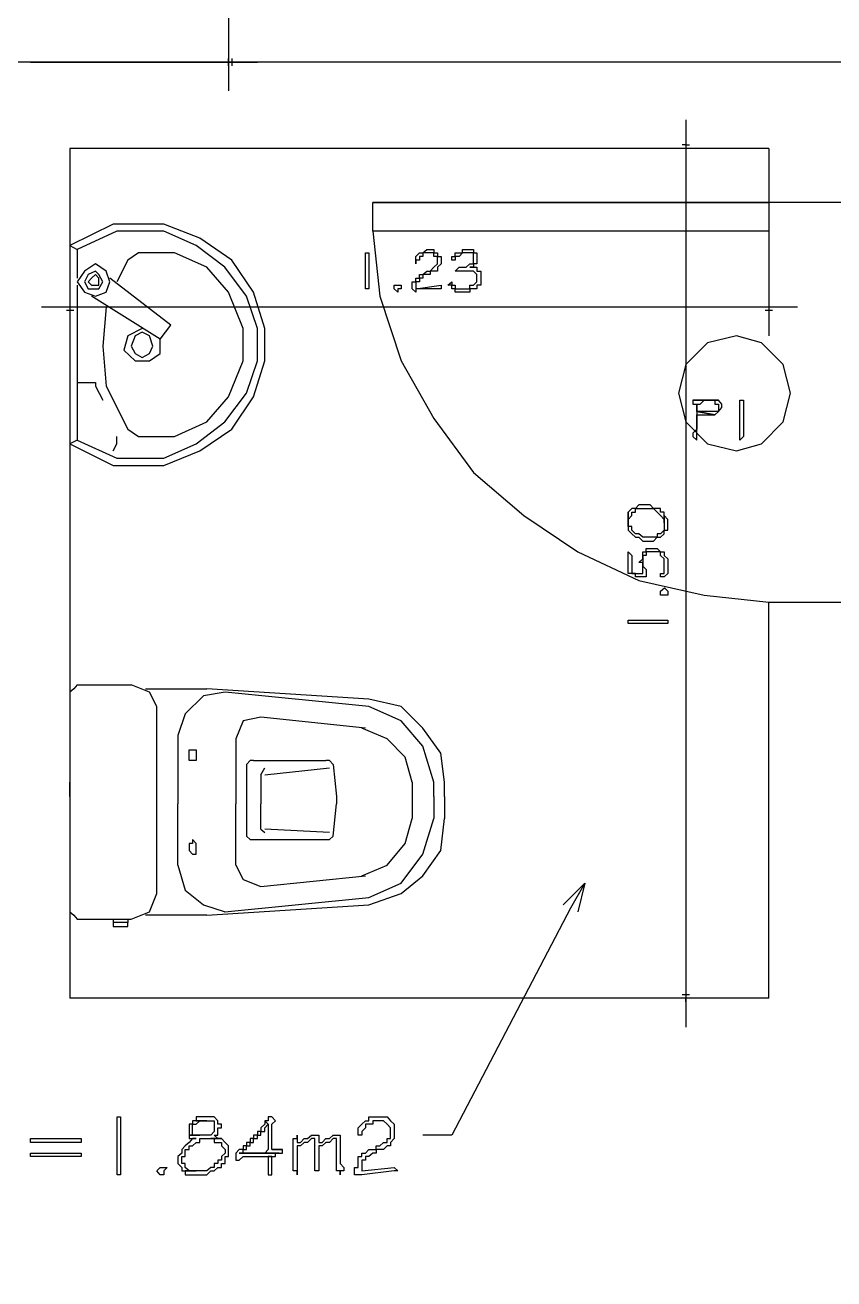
# Model space of a CAD drawing. Header units: millimetres. Extents: x -518.8 to -461.2, y 3.5 to 44.2.
# Drawn here: x -499.039 to -497.609, y 32.346 to 34.563 of the extents above; entities that cross this region are included whole.
import ezdxf

# ---------------------------------------------------------------- set-up
doc = ezdxf.new("R2010")
doc.units = ezdxf.units.MM
doc.header["$MEASUREMENT"] = 0
for name, color, linetype in [('10', 10, 'Continuous'), ('16', 16, 'Continuous'), ('25', 25, 'Continuous'), ('4', 4, 'Continuous'), ('6', 6, 'Continuous'), ('MYSOLIDS', 7, 'Continuous')]:
    doc.layers.add(name, color=color, linetype=linetype)

msp = doc.modelspace()

# ---------------------------------------------------------------- linework, layer by layer
at = {"layer": '10'}
for points in [[(-497.5271, 34.2488), (-497.5271, 34.4969), (-497.5271, 34.4969), (-499.1572, 34.4969)], [(-498.9602, 34.3443), (-498.9602, 32.8421)], [(-497.7248, 34.3443), (-498.9602, 34.3443)], [(-497.7248, 34.3443), (-497.7248, 34.2488)], [(-497.5271, 34.2488), (-498.4248, 34.2488)], [(-497.7248, 34.2488), (-497.7248, 34.1985), (-498.4248, 34.1985), (-498.4248, 34.2488), (-497.7248, 34.2488)], [(-497.7248, 32.8421), (-497.7248, 33.5421), (-497.7248, 33.5421), (-497.5278, 33.5421), (-497.5278, 32.3458)], [(-497.7248, 32.8421), (-498.9602, 32.8421)]]:
    msp.add_lwpolyline(points, dxfattribs=at)
at = {"layer": '16'}
for points in [[(-498.6797, 35.4518), (-498.6797, 34.4466)], [(-499.0301, 34.4969), (-498.6286, 34.4969)], [(-498.6797, 34.4909), (-498.6797, 34.4969), (-498.6797, 34.4969), (-498.6797, 34.4969), (-498.6797, 34.4969), (-498.6797, 34.5037)], [(-498.6737, 34.5037), (-498.6737, 34.4969), (-498.6737, 34.4969), (-498.6737, 34.4969), (-498.6737, 34.4969), (-498.6737, 34.4909)], [(-497.8714, 34.3954), (-497.8714, 32.7909)], [(-497.776, 34.3443), (-497.9218, 34.3443)], [(-497.8714, 34.3511), (-497.8714, 34.3511), (-497.8714, 34.3511), (-497.8775, 34.3511)], [(-497.8647, 34.3443), (-497.8714, 34.3443), (-497.8714, 34.3443), (-497.8714, 34.3443), (-497.8714, 34.3443), (-497.8775, 34.3443)], [(-497.8714, 34.3511), (-497.8714, 34.3511), (-497.8714, 34.3511), (-497.8647, 34.3511)], [(-498.9602, 34.3), (-498.9602, 34.0135)], [(-497.7248, 34.3), (-497.7248, 34.0135)], [(-499.0105, 34.0646), (-497.6737, 34.0646)], [(-498.9662, 34.0646), (-498.9602, 34.0646), (-498.9602, 34.0646), (-498.9602, 34.0646), (-498.9602, 34.0646), (-498.9534, 34.0646)], [(-498.9534, 34.0578), (-498.9602, 34.0578), (-498.9602, 34.0578), (-498.9602, 34.0578), (-498.9602, 34.0578), (-498.9662, 34.0578)], [(-497.7308, 34.0646), (-497.7248, 34.0646), (-497.7248, 34.0646), (-497.7248, 34.0646), (-497.7248, 34.0646), (-497.7181, 34.0646)], [(-497.7181, 34.0578), (-497.7248, 34.0578), (-497.7248, 34.0578), (-497.7248, 34.0578), (-497.7248, 34.0578), (-497.7308, 34.0578)], [(-497.776, 32.8421), (-497.9218, 32.8421)], [(-497.8775, 32.8488), (-497.8714, 32.8488), (-497.8714, 32.8488), (-497.8714, 32.8488), (-497.8714, 32.8488), (-497.8647, 32.8488)], [(-497.8714, 32.836), (-497.8714, 32.8421), (-497.8714, 32.8421), (-497.8775, 32.8421)], [(-497.8647, 32.8421), (-497.8714, 32.8421), (-497.8714, 32.8421), (-497.8714, 32.836)]]:
    msp.add_lwpolyline(points, dxfattribs=at)
at = {"layer": '25'}
for points in [[(-498.0496, 33.0458), (-498.0752, 33.0015), (-498.285, 32.6), (-498.3361, 32.6)], [(-498.088, 33.0075), (-498.0496, 33.0458), (-498.0624, 32.9947)]]:
    msp.add_lwpolyline(points, dxfattribs=at)
at = {"layer": '4'}
for points in [[(-498.794, 34.2105), (-498.8835, 34.2105), (-498.9602, 34.1729)], [(-498.794, 33.7842), (-498.7308, 33.8097), (-498.6737, 33.8481), (-498.6354, 33.9052), (-498.6354, 33.9052), (-498.6158, 33.9691), (-498.6158, 34.0263), (-498.6354, 34.0902), (-498.6737, 34.1473), (-498.7308, 34.1857), (-498.794, 34.2105)], [(-498.794, 34.1985), (-498.8775, 34.1985), (-498.9474, 34.1661)], [(-498.794, 33.7969), (-498.7369, 33.8225), (-498.6865, 33.8609), (-498.6481, 33.912), (-498.6286, 33.9691), (-498.6286, 34.0263), (-498.6481, 34.0834), (-498.6481, 34.0834), (-498.6865, 34.1345), (-498.7369, 34.1729), (-498.794, 34.1985)], [(-498.9602, 34.1729), (-498.9602, 33.8225)], [(-498.9602, 34.1729), (-498.9474, 34.1661)], [(-498.9474, 34.1661), (-498.9474, 34.115)], [(-498.8895, 34.109), (-498.8963, 34.1278), (-498.9151, 34.1406), (-498.9346, 34.1278), (-498.9474, 34.109), (-498.9346, 34.0902), (-498.9151, 34.0834), (-498.8963, 34.0902), (-498.8895, 34.109)], [(-498.8579, 34.1473), (-498.8775, 34.109)], [(-498.8391, 34.1601), (-498.8579, 34.1473)], [(-498.6797, 34.0902), (-498.7181, 34.1345), (-498.7752, 34.1601), (-498.8391, 34.1601)], [(-498.9023, 34.109), (-498.909, 34.1218), (-498.9151, 34.1278), (-498.9278, 34.1218), (-498.9346, 34.109), (-498.9278, 34.0962), (-498.9151, 34.0962), (-498.909, 34.0962), (-498.9023, 34.109)], [(-498.909, 34.109), (-498.909, 34.115), (-498.9151, 34.1218), (-498.9218, 34.115), (-498.9278, 34.109), (-498.9218, 34.103), (-498.9151, 34.103), (-498.909, 34.103), (-498.909, 34.109)], [(-498.9474, 34.103), (-498.9474, 33.9947), (-498.9474, 33.9947), (-498.9474, 33.8285), (-498.9474, 33.8285), (-498.9602, 33.8225)], [(-498.782, 34.0323), (-498.8895, 34.115)], [(-498.8008, 34.0075), (-498.9218, 34.0834)], [(-498.6797, 33.9052), (-498.6542, 33.9691), (-498.6542, 34.0263), (-498.6797, 34.0902)], [(-498.8963, 34.0646), (-498.9023, 33.9947), (-498.8963, 33.924)], [(-498.8008, 34.0075), (-498.782, 34.0323)], [(-498.8324, 34.0263), (-498.8579, 34.0135), (-498.8647, 33.9879), (-498.8451, 33.9691), (-498.8196, 33.9691), (-498.8008, 33.9819), (-498.8008, 34.0075)], [(-498.8136, 33.9947), (-498.8196, 34.0135), (-498.8324, 34.0195), (-498.8451, 34.0135), (-498.8519, 33.9947), (-498.8451, 33.9819), (-498.8324, 33.9751), (-498.8196, 33.9819), (-498.8136, 33.9947)], [(-498.9474, 33.9308), (-498.9278, 33.9308), (-498.9151, 33.9308), (-498.9151, 33.924), (-498.9151, 33.924), (-498.9023, 33.8992)], [(-498.8963, 33.924), (-498.8579, 33.8481), (-498.8579, 33.8481), (-498.8391, 33.8353)], [(-498.8391, 33.8353), (-498.7752, 33.8353), (-498.7181, 33.8609), (-498.6797, 33.9052)], [(-498.8835, 33.8097), (-498.8775, 33.8225), (-498.8775, 33.8353)], [(-498.9602, 33.8225), (-498.8835, 33.7842), (-498.794, 33.7842)], [(-498.9474, 33.8285), (-498.8775, 33.7969), (-498.794, 33.7969)], [(-498.9474, 33.3962), (-498.9534, 33.3894), (-498.9602, 33.3834)], [(-498.9474, 33.3962), (-498.8519, 33.3962)], [(-498.8068, 33.3578), (-498.8196, 33.3834), (-498.8519, 33.3962)], [(-498.8263, 33.3894), (-498.7181, 33.3894)], [(-498.4316, 33.3706), (-498.7181, 33.3894)], [(-498.9602, 33.3834), (-498.9602, 32.9947), (-498.9602, 32.9947), (-498.9534, 32.9887), (-498.9474, 32.9819)], [(-498.6857, 33.3834), (-498.7241, 33.3766), (-498.7564, 33.3451), (-498.7692, 33.3067)], [(-498.4316, 33.3578), (-498.6857, 33.3834)], [(-498.2978, 33.224), (-498.3045, 33.2751), (-498.3361, 33.3195), (-498.3745, 33.3578), (-498.4316, 33.3706)], [(-498.8068, 33.027), (-498.8068, 33.3578)], [(-498.3166, 33.224), (-498.3361, 33.2879), (-498.3745, 33.3323), (-498.4316, 33.3578)], [(-498.6226, 33.3391), (-498.6542, 33.3323), (-498.6669, 33.3007)], [(-498.4376, 33.3195), (-498.6226, 33.3391)], [(-498.3549, 33.224), (-498.3677, 33.2684), (-498.3993, 33.3007), (-498.4444, 33.3195)], [(-498.7692, 33.3067), (-498.7692, 33.1985)], [(-498.6669, 33.3007), (-498.6669, 33.1985)], [(-498.7369, 33.2812), (-498.7369, 33.2812), (-498.7369, 33.2812), (-498.7369, 33.2751), (-498.7369, 33.2751), (-498.7369, 33.2684), (-498.7369, 33.2684), (-498.7369, 33.2684), (-498.7369, 33.2684), (-498.7369, 33.2624), (-498.7369, 33.2624), (-498.7369, 33.2624), (-498.7369, 33.2624), (-498.7436, 33.2624), (-498.7436, 33.2624), (-498.7436, 33.2624), (-498.7436, 33.2624), (-498.7496, 33.2624), (-498.7496, 33.2624), (-498.7496, 33.2684), (-498.7496, 33.2684), (-498.7496, 33.2684), (-498.7496, 33.2684), (-498.7496, 33.2751), (-498.7496, 33.2751), (-498.7496, 33.2812), (-498.7496, 33.2812), (-498.7436, 33.2812), (-498.7436, 33.2812), (-498.7436, 33.2812), (-498.7436, 33.2812), (-498.7369, 33.2812)], [(-498.6354, 33.2624), (-498.6414, 33.2624), (-498.6481, 33.2556)], [(-498.6481, 33.2556), (-498.6481, 33.1285)], [(-498.6354, 33.2624), (-498.5075, 33.2624)], [(-498.4948, 33.2556), (-498.5015, 33.2624), (-498.5075, 33.2624)], [(-498.4948, 33.2556), (-498.4887, 33.1985), (-498.4887, 33.1985), (-498.4887, 33.1857)], [(-498.6226, 33.2368), (-498.6158, 33.2496)], [(-498.6226, 33.2368), (-498.6226, 33.1985)], [(-498.6158, 33.2368), (-498.5015, 33.2496)], [(-498.9602, 33.1985), (-498.9602, 33.224)], [(-498.3549, 33.224), (-498.3549, 33.1985), (-498.3549, 33.1985), (-498.3549, 33.1857)], [(-498.3166, 33.1985), (-498.3166, 33.224)], [(-498.2978, 33.1985), (-498.2978, 33.224)], [(-498.7692, 33.1985), (-498.7692, 33.1857)], [(-498.6669, 33.1985), (-498.6669, 33.1857)], [(-498.6226, 33.1985), (-498.6226, 33.1857)], [(-498.3166, 33.1985), (-498.3166, 33.1857)], [(-498.2978, 33.1985), (-498.2978, 33.1857)], [(-498.7692, 33.0774), (-498.7692, 33.1857)], [(-498.6669, 33.0774), (-498.6669, 33.1857)], [(-498.6226, 33.1413), (-498.6226, 33.1857)], [(-498.4948, 33.1285), (-498.4887, 33.1857)], [(-498.3549, 33.1857), (-498.3549, 33.1601)], [(-498.3166, 33.1857), (-498.3166, 33.1601)], [(-498.2978, 33.1857), (-498.2978, 33.1601)], [(-498.4444, 33.0586), (-498.3993, 33.0774), (-498.3677, 33.1157), (-498.3549, 33.1601)], [(-498.4316, 33.0075), (-498.3745, 33.027), (-498.3361, 33.0586), (-498.3045, 33.103), (-498.2978, 33.1601)], [(-498.4316, 33.0203), (-498.3745, 33.0458), (-498.3361, 33.0969), (-498.3166, 33.1601)], [(-498.7369, 33.0969), (-498.7369, 33.103), (-498.7369, 33.1097), (-498.7369, 33.1157), (-498.7436, 33.1225), (-498.7436, 33.1157), (-498.7496, 33.1157), (-498.7496, 33.1097), (-498.7496, 33.103), (-498.7436, 33.0969), (-498.7369, 33.0969)], [(-498.6481, 33.1285), (-498.6414, 33.1225), (-498.6354, 33.1225)], [(-498.6354, 33.1225), (-498.5075, 33.1225)], [(-498.6226, 33.1413), (-498.6158, 33.1353)], [(-498.5015, 33.1353), (-498.6158, 33.1413)], [(-498.5075, 33.1225), (-498.5015, 33.1225), (-498.4948, 33.1285)], [(-498.7692, 33.0774), (-498.7564, 33.033), (-498.7241, 33.0075), (-498.6857, 32.9947)], [(-498.6669, 33.0774), (-498.6542, 33.0518), (-498.6226, 33.0398)], [(-498.6226, 33.0398), (-498.4376, 33.0586)], [(-498.8519, 32.9819), (-498.8196, 32.9947), (-498.8068, 33.027)], [(-498.6865, 32.9947), (-498.4316, 33.0203)], [(-498.7181, 32.9887), (-498.8263, 32.9887)], [(-498.7181, 32.9887), (-498.4316, 33.0075)], [(-498.9474, 32.9819), (-498.8519, 32.9819)], [(-498.8835, 32.9819), (-498.8835, 32.9759)], [(-498.8835, 32.9759), (-498.8835, 32.9691), (-498.8767, 32.9691), (-498.8579, 32.9691), (-498.8579, 32.9691), (-498.8579, 32.9691), (-498.8579, 32.9759), (-498.8579, 32.9759), (-498.8835, 32.9759)], [(-498.8579, 32.9819), (-498.8579, 32.9759)]]:
    msp.add_lwpolyline(points, dxfattribs=at)
at = {"layer": '6'}
for points in [[(-498.4248, 34.1985), (-498.4121, 34.0834), (-498.3745, 33.9691), (-498.3166, 33.8669), (-498.2466, 33.7714), (-498.1579, 33.6954), (-498.0624, 33.6315), (-497.9542, 33.5804), (-497.8391, 33.5548), (-497.7248, 33.5421)], [(-497.6865, 33.912), (-497.6993, 33.9624), (-497.7376, 34.0007), (-497.782, 34.0135), (-497.8331, 34.0007), (-497.8714, 33.9624), (-497.8842, 33.912), (-497.8714, 33.8609), (-497.8331, 33.8225), (-497.782, 33.8097), (-497.7376, 33.8225), (-497.6993, 33.8609), (-497.6865, 33.912)]]:
    msp.add_lwpolyline(points, dxfattribs=at)
at = {"layer": 'MYSOLIDS'}
for points in [[(-498.3489, 34.0962), (-498.3038, 34.103), (-498.3038, 34.0962), (-498.3038, 34.0962), (-498.3038, 34.0962), (-498.3038, 34.0962), (-498.3038, 34.0962), (-498.3038, 34.0962), (-498.3038, 34.0962), (-498.3038, 34.0962), (-498.3489, 34.0962), (-498.3489, 34.0902), (-498.3489, 34.0902), (-498.3489, 34.0902), (-498.3489, 34.0902), (-498.3549, 34.0962), (-498.3549, 34.0962), (-498.3549, 34.0962), (-498.3549, 34.0962), (-498.3549, 34.103), (-498.3549, 34.103), (-498.3549, 34.109), (-498.3489, 34.109), (-498.3489, 34.109), (-498.3489, 34.115), (-498.3489, 34.115), (-498.3421, 34.115), (-498.3421, 34.1218), (-498.3421, 34.1218), (-498.3421, 34.1218), (-498.3361, 34.1218), (-498.3361, 34.1218), (-498.3293, 34.1278), (-498.3293, 34.1278), (-498.3233, 34.1278), (-498.3233, 34.1278), (-498.3166, 34.1345), (-498.3166, 34.1345), (-498.3166, 34.1345), (-498.3166, 34.1345), (-498.3105, 34.1406), (-498.3105, 34.1406), (-498.3105, 34.1473), (-498.3105, 34.1473), (-498.3105, 34.1473), (-498.3105, 34.1533), (-498.3105, 34.1533), (-498.3166, 34.1533), (-498.3166, 34.1601), (-498.3166, 34.1601), (-498.3233, 34.1601), (-498.3233, 34.1601), (-498.3293, 34.1601), (-498.3293, 34.1601), (-498.3361, 34.1601), (-498.3361, 34.1533), (-498.3421, 34.1533), (-498.3421, 34.1533), (-498.3421, 34.1473), (-498.3421, 34.1473), (-498.3489, 34.1473), (-498.3489, 34.1473), (-498.3489, 34.1406), (-498.3489, 34.1406), (-498.3489, 34.1406), (-498.3489, 34.1406), (-498.3489, 34.1473), (-498.3489, 34.1473), (-498.3489, 34.1473), (-498.3489, 34.1533), (-498.3489, 34.1533), (-498.3489, 34.1533), (-498.3489, 34.1533), (-498.3421, 34.1601), (-498.3421, 34.1601), (-498.3361, 34.1601), (-498.3361, 34.1601), (-498.3361, 34.1601), (-498.3293, 34.1661), (-498.3293, 34.1661), (-498.3233, 34.1661), (-498.3233, 34.1661), (-498.3166, 34.1661), (-498.3166, 34.1601), (-498.3105, 34.1601), (-498.3105, 34.1601), (-498.3105, 34.1601), (-498.3105, 34.1533), (-498.3038, 34.1533), (-498.3038, 34.1533), (-498.3038, 34.1473), (-498.3038, 34.1473), (-498.3038, 34.1406), (-498.3038, 34.1406), (-498.3038, 34.1406), (-498.3105, 34.1345), (-498.3105, 34.1345), (-498.3105, 34.1345), (-498.3105, 34.1278), (-498.3166, 34.1278), (-498.3166, 34.1278), (-498.3233, 34.1278), (-498.3233, 34.1218), (-498.3293, 34.1218), (-498.3293, 34.1218), (-498.3361, 34.1218), (-498.3361, 34.115), (-498.3361, 34.115), (-498.3421, 34.115), (-498.3421, 34.109), (-498.3421, 34.109), (-498.3489, 34.109), (-498.3489, 34.103), (-498.3489, 34.103), (-498.3489, 34.0962), (-498.3489, 34.0962), (-498.3489, 34.0962), (-498.3489, 34.0962)], [(-498.2534, 34.1345), (-498.2466, 34.1345), (-498.2466, 34.1345), (-498.2406, 34.1345), (-498.2406, 34.1278), (-498.2406, 34.1278), (-498.2339, 34.1278), (-498.2339, 34.1218), (-498.2339, 34.1218), (-498.2339, 34.115), (-498.2339, 34.115), (-498.2339, 34.109), (-498.2339, 34.109), (-498.2339, 34.103), (-498.2406, 34.103), (-498.2406, 34.103), (-498.2406, 34.0962), (-498.2406, 34.0962), (-498.2466, 34.0962), (-498.2466, 34.0962), (-498.2534, 34.0962), (-498.2534, 34.0902), (-498.2594, 34.0902), (-498.2594, 34.0902), (-498.2662, 34.0902), (-498.2662, 34.0902), (-498.2722, 34.0902), (-498.2722, 34.0902), (-498.279, 34.0902), (-498.279, 34.0962), (-498.285, 34.0962), (-498.285, 34.0962), (-498.285, 34.103), (-498.2918, 34.103), (-498.2918, 34.103), (-498.285, 34.109), (-498.285, 34.109), (-498.285, 34.109), (-498.285, 34.109), (-498.285, 34.109), (-498.285, 34.103), (-498.285, 34.103), (-498.285, 34.103), (-498.279, 34.103), (-498.279, 34.103), (-498.279, 34.0962), (-498.2722, 34.0962), (-498.2722, 34.0962), (-498.2662, 34.0962), (-498.2662, 34.0962), (-498.2662, 34.0962), (-498.2594, 34.0962), (-498.2594, 34.0962), (-498.2534, 34.0962), (-498.2534, 34.103), (-498.2466, 34.103), (-498.2466, 34.103), (-498.2466, 34.103), (-498.2406, 34.109), (-498.2406, 34.109), (-498.2406, 34.109), (-498.2406, 34.115), (-498.2406, 34.115), (-498.2406, 34.115), (-498.2406, 34.1218), (-498.2406, 34.1218), (-498.2466, 34.1278), (-498.2466, 34.1278), (-498.2466, 34.1278), (-498.2534, 34.1278), (-498.2534, 34.1278), (-498.2534, 34.1278), (-498.2594, 34.1278), (-498.2594, 34.1278), (-498.2662, 34.1278), (-498.2662, 34.1278), (-498.2722, 34.1278), (-498.2722, 34.1278), (-498.2722, 34.1278), (-498.2722, 34.1278), (-498.279, 34.1278), (-498.279, 34.1278), (-498.2722, 34.1345), (-498.2722, 34.1345), (-498.2662, 34.1345), (-498.2662, 34.1345), (-498.2662, 34.1345), (-498.2594, 34.1345), (-498.2594, 34.1345), (-498.2534, 34.1406), (-498.2534, 34.1406), (-498.2466, 34.1406), (-498.2466, 34.1473), (-498.2466, 34.1473), (-498.2466, 34.1473), (-498.2466, 34.1533), (-498.2466, 34.1533), (-498.2466, 34.1601), (-498.2466, 34.1601), (-498.2466, 34.1601), (-498.2534, 34.1601), (-498.2534, 34.1601), (-498.2594, 34.1601), (-498.2594, 34.1601), (-498.2662, 34.1601), (-498.2662, 34.1601), (-498.2722, 34.1533), (-498.2722, 34.1533), (-498.279, 34.1533), (-498.279, 34.1533), (-498.279, 34.1473), (-498.279, 34.1473), (-498.279, 34.1473), (-498.279, 34.1473), (-498.285, 34.1473), (-498.285, 34.1473), (-498.285, 34.1533), (-498.285, 34.1533), (-498.285, 34.1533), (-498.285, 34.1533), (-498.279, 34.1533), (-498.279, 34.1533), (-498.279, 34.1601), (-498.2722, 34.1601), (-498.2722, 34.1601), (-498.2722, 34.1601), (-498.2662, 34.1601), (-498.2662, 34.1661), (-498.2594, 34.1661), (-498.2534, 34.1661), (-498.2534, 34.1661), (-498.2534, 34.1661), (-498.2466, 34.1661), (-498.2466, 34.1601), (-498.2466, 34.1601), (-498.2406, 34.1601), (-498.2406, 34.1601), (-498.2406, 34.1533), (-498.2406, 34.1533), (-498.2406, 34.1533), (-498.2406, 34.1473), (-498.2406, 34.1473), (-498.2406, 34.1406), (-498.2406, 34.1406), (-498.2466, 34.1406), (-498.2466, 34.1406), (-498.2466, 34.1345), (-498.2534, 34.1345), (-498.2534, 34.1345), (-498.2534, 34.1345), (-498.2534, 34.1345), (-498.2534, 34.1345)], [(-498.4376, 34.0962), (-498.4376, 34.0962), (-498.4376, 34.103), (-498.4376, 34.103), (-498.4376, 34.109), (-498.4376, 34.109), (-498.4376, 34.115), (-498.4376, 34.115), (-498.4376, 34.1218), (-498.4376, 34.1218), (-498.4376, 34.1278), (-498.4376, 34.1278), (-498.4376, 34.1345), (-498.4376, 34.1345), (-498.4376, 34.1406), (-498.4376, 34.1406), (-498.4376, 34.1473), (-498.4376, 34.1473), (-498.4376, 34.1533), (-498.4376, 34.1533), (-498.4376, 34.1601), (-498.4376, 34.1601), (-498.4376, 34.1601), (-498.4376, 34.1601), (-498.4316, 34.1601), (-498.4316, 34.1601), (-498.4316, 34.1601), (-498.4316, 34.1601), (-498.4316, 34.1601), (-498.4316, 34.1601), (-498.4316, 34.1533), (-498.4316, 34.1533), (-498.4316, 34.1473), (-498.4316, 34.1473), (-498.4316, 34.1406), (-498.4316, 34.1345), (-498.4316, 34.1345), (-498.4316, 34.1278), (-498.4316, 34.1278), (-498.4316, 34.1218), (-498.4316, 34.1218), (-498.4316, 34.115), (-498.4316, 34.115), (-498.4316, 34.109), (-498.4316, 34.109), (-498.4316, 34.103), (-498.4316, 34.103), (-498.4316, 34.103), (-498.4316, 34.0962), (-498.4316, 34.0962), (-498.4316, 34.0962), (-498.4316, 34.0962), (-498.4376, 34.0962), (-498.4376, 34.0962), (-498.4376, 34.0962), (-498.4376, 34.0962), (-498.4376, 34.0962), (-498.4376, 34.0962), (-498.4376, 34.0962), (-498.4376, 34.0962), (-498.4376, 34.0962)], [(-498.3805, 34.0902), (-498.3872, 34.0962), (-498.3872, 34.0962), (-498.3872, 34.0962), (-498.3872, 34.0962), (-498.3872, 34.103), (-498.3872, 34.103), (-498.3805, 34.103), (-498.3805, 34.103), (-498.3805, 34.103), (-498.3805, 34.103), (-498.3745, 34.103), (-498.3745, 34.0962), (-498.3745, 34.0962), (-498.3805, 34.0962), (-498.3805, 34.0962), (-498.3805, 34.0902), (-498.3805, 34.0902), (-498.3805, 34.0902), (-498.3805, 34.0902)], [(-497.8587, 33.8992), (-497.8587, 33.8924), (-497.8587, 33.8924), (-497.8519, 33.8924), (-497.8519, 33.8864), (-497.8519, 33.8864), (-497.8519, 33.8797), (-497.8519, 33.8797), (-497.8519, 33.8736), (-497.8519, 33.8736), (-497.8519, 33.8669), (-497.8519, 33.8669), (-497.8519, 33.8609), (-497.8519, 33.8609), (-497.8519, 33.8541), (-497.8519, 33.8541), (-497.8519, 33.8481), (-497.8519, 33.8481), (-497.8587, 33.8413), (-497.8587, 33.8413), (-497.8587, 33.8353), (-497.8587, 33.8353), (-497.8519, 33.8285), (-497.8519, 33.8285), (-497.8519, 33.8285), (-497.8519, 33.8353), (-497.8519, 33.8353), (-497.8519, 33.8353), (-497.8519, 33.8413), (-497.8519, 33.8481), (-497.8519, 33.8481), (-497.8519, 33.8541), (-497.8519, 33.8541), (-497.8519, 33.8609), (-497.8519, 33.8609), (-497.8519, 33.8669), (-497.8519, 33.8669), (-497.8519, 33.8669), (-497.8519, 33.8736), (-497.8459, 33.8736), (-497.8459, 33.8736), (-497.8459, 33.8736), (-497.8391, 33.8736), (-497.8331, 33.8736), (-497.8331, 33.8736), (-497.8263, 33.8736), (-497.8263, 33.8736), (-497.8203, 33.8736), (-497.8203, 33.8736), (-497.8203, 33.8736), (-497.8519, 33.8797), (-497.8519, 33.8797), (-497.8519, 33.8797), (-497.8519, 33.8797), (-497.8519, 33.8864), (-497.8519, 33.8924), (-497.8519, 33.8924), (-497.8519, 33.8924), (-497.8459, 33.8924), (-497.8459, 33.8924), (-497.8391, 33.8992), (-497.8391, 33.8992), (-497.8391, 33.8992), (-497.8331, 33.8992), (-497.8331, 33.8992), (-497.8263, 33.8992), (-497.8587, 33.8992), (-497.8587, 33.8992)], [(-497.8519, 33.8992), (-497.8519, 33.8992), (-497.8587, 33.8992), (-497.8587, 33.8992), (-497.8587, 33.8992), (-497.8263, 33.8992), (-497.8263, 33.8992), (-497.8203, 33.8992), (-497.8203, 33.8924), (-497.8203, 33.8924), (-497.8203, 33.8924), (-497.8136, 33.8924), (-497.8136, 33.8864), (-497.8136, 33.8864), (-497.8136, 33.8864), (-497.8136, 33.8797), (-497.8203, 33.8797), (-497.8203, 33.8797), (-497.8263, 33.8797), (-497.8263, 33.8797), (-497.8263, 33.8797), (-497.8331, 33.8797), (-497.8331, 33.8797), (-497.8391, 33.8797), (-497.8391, 33.8797), (-497.8459, 33.8797), (-497.8519, 33.8797), (-497.8203, 33.8736), (-497.8136, 33.8797), (-497.8136, 33.8797), (-497.8136, 33.8797), (-497.8075, 33.8864), (-497.8075, 33.8864), (-497.8075, 33.8864), (-497.8075, 33.8924), (-497.8075, 33.8924), (-497.8136, 33.8992), (-497.8136, 33.8992), (-497.8136, 33.8992), (-497.8519, 33.8992), (-497.8519, 33.8992), (-497.8519, 33.8992), (-497.8519, 33.8992)], [(-497.8263, 33.8992), (-497.8331, 33.8992), (-497.8331, 33.8992), (-497.8391, 33.8992), (-497.8391, 33.8992), (-497.8459, 33.8992), (-497.8459, 33.8992), (-497.8519, 33.8992), (-497.8136, 33.8992), (-497.8203, 33.8992), (-497.8203, 33.8992), (-497.8263, 33.8992), (-497.8263, 33.8992), (-497.8263, 33.8992)], [(-497.776, 33.8353), (-497.776, 33.8353), (-497.776, 33.8413), (-497.776, 33.8413), (-497.776, 33.8481), (-497.776, 33.8481), (-497.776, 33.8541), (-497.776, 33.8541), (-497.776, 33.8609), (-497.776, 33.8609), (-497.776, 33.8669), (-497.776, 33.8669), (-497.776, 33.8736), (-497.776, 33.8736), (-497.776, 33.8797), (-497.776, 33.8797), (-497.776, 33.8864), (-497.776, 33.8864), (-497.776, 33.8924), (-497.776, 33.8924), (-497.776, 33.8992), (-497.776, 33.8992), (-497.776, 33.8992), (-497.776, 33.8992), (-497.7692, 33.8992), (-497.7692, 33.8992), (-497.7692, 33.8992), (-497.7692, 33.8992), (-497.7692, 33.8992), (-497.7692, 33.8924), (-497.7692, 33.8924), (-497.7692, 33.8864), (-497.7692, 33.8864), (-497.7692, 33.8797), (-497.7692, 33.8797), (-497.7692, 33.8736), (-497.7692, 33.8736), (-497.7692, 33.8669), (-497.7692, 33.8669), (-497.7692, 33.8609), (-497.7692, 33.8609), (-497.7692, 33.8541), (-497.7692, 33.8541), (-497.7692, 33.8481), (-497.7692, 33.8481), (-497.7692, 33.8413), (-497.7692, 33.8413), (-497.7692, 33.8353), (-497.7692, 33.8353), (-497.7692, 33.8353), (-497.7692, 33.8353), (-497.7692, 33.8353), (-497.776, 33.8285), (-497.776, 33.8285), (-497.776, 33.8353), (-497.776, 33.8353), (-497.776, 33.8353), (-497.776, 33.8353), (-497.776, 33.8353), (-497.776, 33.8353), (-497.776, 33.8353)], [(-497.973, 33.7015), (-497.973, 33.6827), (-497.973, 33.6887), (-497.973, 33.6887), (-497.9669, 33.6954), (-497.9669, 33.6954), (-497.9669, 33.7015), (-497.9669, 33.7015), (-497.9602, 33.7015), (-497.9602, 33.7015), (-497.9602, 33.7082), (-497.9542, 33.7082), (-497.9542, 33.7082), (-497.9474, 33.7082), (-497.9414, 33.7082), (-497.9414, 33.7082), (-497.9414, 33.7082), (-497.9346, 33.7082), (-497.9346, 33.7082), (-497.9286, 33.7082), (-497.9286, 33.7082), (-497.9286, 33.7082), (-497.9218, 33.7015), (-497.9218, 33.7015), (-497.9218, 33.7015), (-497.9158, 33.6954), (-497.9158, 33.6954), (-497.9158, 33.6954), (-497.9098, 33.6887), (-497.9098, 33.6887), (-497.9098, 33.6887), (-497.9098, 33.6827), (-497.9098, 33.6827), (-497.9098, 33.6954), (-497.9098, 33.6954), (-497.9098, 33.7015), (-497.9158, 33.7015), (-497.9158, 33.7015), (-497.9158, 33.7082), (-497.9218, 33.7082), (-497.9218, 33.7082), (-497.9286, 33.7082), (-497.9286, 33.7082), (-497.9346, 33.7142), (-497.9346, 33.7142), (-497.9414, 33.7142), (-497.9414, 33.7142), (-497.9474, 33.7142), (-497.9474, 33.7142), (-497.9474, 33.7142), (-497.9542, 33.7142), (-497.9542, 33.7142), (-497.9602, 33.7082), (-497.9602, 33.7082), (-497.9669, 33.7082), (-497.9669, 33.7082), (-497.9669, 33.7082), (-497.973, 33.7015), (-497.973, 33.7015), (-497.973, 33.7015)], [(-497.973, 33.6887), (-497.973, 33.6827), (-497.973, 33.6827), (-497.973, 33.6759), (-497.973, 33.6759), (-497.973, 33.6699), (-497.973, 33.6699), (-497.9669, 33.6631), (-497.9669, 33.6631), (-497.9669, 33.6631), (-497.9602, 33.6571), (-497.9602, 33.6571), (-497.9542, 33.6571), (-497.9542, 33.6571), (-497.9542, 33.6571), (-497.9474, 33.6503), (-497.9474, 33.6503), (-497.9414, 33.6503), (-497.9414, 33.6503), (-497.9346, 33.6503), (-497.9346, 33.6503), (-497.9346, 33.6503), (-497.9286, 33.6503), (-497.9286, 33.6503), (-497.9218, 33.6571), (-497.9218, 33.6571), (-497.9158, 33.6571), (-497.9158, 33.6571), (-497.9098, 33.6631), (-497.9098, 33.6631), (-497.9098, 33.6631), (-497.9098, 33.6699), (-497.903, 33.6699), (-497.903, 33.6699), (-497.903, 33.6759), (-497.903, 33.6759), (-497.903, 33.6827), (-497.903, 33.6827), (-497.903, 33.6887), (-497.903, 33.6887), (-497.9098, 33.6954), (-497.9098, 33.6954), (-497.9098, 33.6827), (-497.9098, 33.6827), (-497.9098, 33.6759), (-497.9098, 33.6759), (-497.9098, 33.6699), (-497.9098, 33.6699), (-497.9158, 33.6631), (-497.9158, 33.6631), (-497.9158, 33.6631), (-497.9218, 33.6631), (-497.9218, 33.6571), (-497.9286, 33.6571), (-497.9286, 33.6571), (-497.9346, 33.6571), (-497.9346, 33.6571), (-497.9346, 33.6571), (-497.9414, 33.6571), (-497.9414, 33.6571), (-497.9474, 33.6571), (-497.9474, 33.6571), (-497.9542, 33.6631), (-497.9542, 33.6631), (-497.9602, 33.6631), (-497.9602, 33.6631), (-497.9602, 33.6631), (-497.9669, 33.6699), (-497.9669, 33.6699), (-497.9669, 33.6759), (-497.9669, 33.6759), (-497.973, 33.6759), (-497.973, 33.6827), (-497.973, 33.6827), (-497.973, 33.7015), (-497.973, 33.7015), (-497.973, 33.6954), (-497.973, 33.6954), (-497.973, 33.6887), (-497.973, 33.6887), (-497.973, 33.6887)], [(-497.9669, 33.5932), (-497.9669, 33.5932), (-497.9602, 33.5932), (-497.9602, 33.5932), (-497.9542, 33.5932), (-497.9542, 33.5932), (-497.9474, 33.5932), (-497.9474, 33.5932), (-497.9474, 33.5932), (-497.9474, 33.6), (-497.9474, 33.6), (-497.9474, 33.606), (-497.9474, 33.606), (-497.9474, 33.606), (-497.9474, 33.6127), (-497.9542, 33.6127), (-497.9542, 33.6127), (-497.9474, 33.6188), (-497.9474, 33.6188), (-497.9474, 33.6248), (-497.9474, 33.6248), (-497.9474, 33.6315), (-497.9474, 33.6315), (-497.9414, 33.6315), (-497.9414, 33.6375), (-497.9346, 33.6375), (-497.9346, 33.6375), (-497.9286, 33.6375), (-497.9286, 33.6375), (-497.9286, 33.6375), (-497.9218, 33.6375), (-497.9218, 33.6375), (-497.9218, 33.6375), (-497.9158, 33.6315), (-497.9158, 33.6315), (-497.9098, 33.6315), (-497.9098, 33.6248), (-497.9098, 33.6248), (-497.9098, 33.6248), (-497.903, 33.6188), (-497.903, 33.6188), (-497.903, 33.6127), (-497.903, 33.6127), (-497.903, 33.606), (-497.903, 33.606), (-497.903, 33.6), (-497.903, 33.6), (-497.903, 33.5932), (-497.903, 33.5932), (-497.903, 33.5932), (-497.9098, 33.5872), (-497.9098, 33.5872), (-497.9098, 33.5872), (-497.9158, 33.5872), (-497.9158, 33.5872), (-497.9158, 33.5872), (-497.9158, 33.5872), (-497.9158, 33.5932), (-497.9158, 33.5932), (-497.9098, 33.5932), (-497.9098, 33.5932), (-497.9098, 33.5932), (-497.9098, 33.6), (-497.9098, 33.6), (-497.9098, 33.6), (-497.9098, 33.606), (-497.9098, 33.606), (-497.9098, 33.606), (-497.9098, 33.6127), (-497.9098, 33.6127), (-497.9098, 33.6188), (-497.9098, 33.6188), (-497.9158, 33.6248), (-497.9158, 33.6248), (-497.9158, 33.6248), (-497.9158, 33.6315), (-497.9218, 33.6315), (-497.9218, 33.6315), (-497.9286, 33.6315), (-497.9286, 33.6315), (-497.9346, 33.6315), (-497.9346, 33.6315), (-497.9414, 33.6315), (-497.9414, 33.6248), (-497.9414, 33.6248), (-497.9414, 33.6248), (-497.9474, 33.6248), (-497.9474, 33.6188), (-497.9474, 33.6127), (-497.9474, 33.6127), (-497.9474, 33.6127), (-497.9474, 33.606), (-497.9474, 33.606), (-497.9474, 33.606), (-497.9414, 33.6), (-497.9414, 33.6), (-497.9414, 33.5932), (-497.9414, 33.5932), (-497.9414, 33.5932), (-497.9414, 33.5932), (-497.9414, 33.5932), (-497.9414, 33.5932), (-497.9414, 33.5872), (-497.9414, 33.5872), (-497.9474, 33.5872), (-497.9474, 33.5872), (-497.9542, 33.5872), (-497.9542, 33.5872), (-497.9602, 33.5872), (-497.9602, 33.5932), (-497.9669, 33.5932), (-497.9669, 33.5932), (-497.9669, 33.5932), (-497.973, 33.5932), (-497.973, 33.5932), (-497.973, 33.5932), (-497.973, 33.5932), (-497.973, 33.6), (-497.973, 33.6), (-497.973, 33.606), (-497.973, 33.606), (-497.973, 33.6127), (-497.973, 33.6127), (-497.973, 33.6188), (-497.973, 33.6188), (-497.973, 33.6248), (-497.973, 33.6248), (-497.973, 33.6315), (-497.973, 33.6315), (-497.973, 33.6315), (-497.973, 33.6315), (-497.973, 33.6315), (-497.973, 33.6315), (-497.973, 33.6315), (-497.973, 33.6315), (-497.973, 33.6315), (-497.973, 33.6315), (-497.9669, 33.6248), (-497.9669, 33.6248), (-497.9669, 33.6188), (-497.9669, 33.6188), (-497.9669, 33.6127), (-497.9669, 33.606), (-497.9669, 33.6), (-497.9669, 33.6), (-497.9669, 33.5932), (-497.9669, 33.5932), (-497.9669, 33.5932), (-497.9669, 33.5932), (-497.9669, 33.5932)], [(-497.903, 33.5616), (-497.903, 33.5548), (-497.903, 33.5548), (-497.909, 33.5548), (-497.909, 33.5548), (-497.909, 33.5548), (-497.9158, 33.5548), (-497.9158, 33.5616), (-497.9158, 33.5616), (-497.9158, 33.5616), (-497.9158, 33.5616), (-497.909, 33.5676), (-497.909, 33.5676), (-497.909, 33.5676), (-497.903, 33.5616), (-497.903, 33.5616), (-497.903, 33.5616), (-497.903, 33.5616), (-497.903, 33.5616), (-497.903, 33.5616)], [(-497.909, 33.5045), (-497.909, 33.5045), (-497.9158, 33.5045), (-497.9158, 33.5045), (-497.9158, 33.5045), (-497.9218, 33.5045), (-497.9218, 33.5045), (-497.9286, 33.5045), (-497.9286, 33.5045), (-497.9346, 33.5045), (-497.9346, 33.5045), (-497.9414, 33.5045), (-497.9474, 33.5045), (-497.9474, 33.5045), (-497.9542, 33.5045), (-497.9542, 33.5045), (-497.9542, 33.5045), (-497.9602, 33.5045), (-497.9602, 33.5045), (-497.9669, 33.5045), (-497.9669, 33.5045), (-497.973, 33.5045), (-497.973, 33.5045), (-497.973, 33.5045), (-497.973, 33.5105), (-497.973, 33.5105), (-497.973, 33.5105), (-497.973, 33.5105), (-497.973, 33.5105), (-497.9669, 33.5105), (-497.9669, 33.5105), (-497.9602, 33.5105), (-497.9602, 33.5105), (-497.9542, 33.5105), (-497.9542, 33.5105), (-497.9474, 33.5105), (-497.9474, 33.5105), (-497.9414, 33.5105), (-497.9414, 33.5105), (-497.9346, 33.5105), (-497.9346, 33.5105), (-497.9286, 33.5105), (-497.9286, 33.5105), (-497.9218, 33.5105), (-497.9218, 33.5105), (-497.9158, 33.5105), (-497.909, 33.5105), (-497.909, 33.5105), (-497.909, 33.5105), (-497.909, 33.5105), (-497.903, 33.5105), (-497.903, 33.5105), (-497.903, 33.5045), (-497.903, 33.5045), (-497.903, 33.5045), (-497.903, 33.5045), (-497.909, 33.5045), (-497.909, 33.5045), (-497.909, 33.5045), (-497.909, 33.5045), (-497.909, 33.5045)], [(-498.8767, 32.5368), (-498.8767, 32.5368), (-498.8767, 32.5428), (-498.8767, 32.5428), (-498.8767, 32.5496), (-498.8767, 32.5556), (-498.8767, 32.5624), (-498.8767, 32.5624), (-498.8767, 32.5684), (-498.8767, 32.5744), (-498.8767, 32.5812), (-498.8767, 32.5812), (-498.8767, 32.5872), (-498.8767, 32.5939), (-498.8767, 32.6), (-498.8767, 32.6), (-498.8767, 32.6067), (-498.8767, 32.6127), (-498.8767, 32.6127), (-498.8767, 32.6195), (-498.8767, 32.6255), (-498.8767, 32.6255), (-498.8767, 32.6323), (-498.8767, 32.6323), (-498.8707, 32.6323), (-498.8707, 32.6323), (-498.8707, 32.6323), (-498.8707, 32.6323), (-498.8707, 32.6255), (-498.8707, 32.6195), (-498.8707, 32.6195), (-498.8707, 32.6127), (-498.8707, 32.6067), (-498.8707, 32.6067), (-498.8707, 32.6), (-498.8707, 32.5939), (-498.8707, 32.5872), (-498.8707, 32.5872), (-498.8707, 32.5812), (-498.8707, 32.5744), (-498.8707, 32.5684), (-498.8707, 32.5684), (-498.8707, 32.5624), (-498.8707, 32.5556), (-498.8707, 32.5496), (-498.8707, 32.5496), (-498.8707, 32.5428), (-498.8707, 32.5428), (-498.8707, 32.5368), (-498.8707, 32.5368), (-498.8707, 32.53), (-498.8707, 32.53), (-498.8767, 32.53), (-498.8767, 32.53), (-498.8767, 32.53), (-498.8767, 32.53), (-498.8767, 32.5368), (-498.8767, 32.5368), (-498.8767, 32.5368), (-498.8767, 32.5368), (-498.8767, 32.5368)], [(-498.7181, 32.6323), (-498.7181, 32.6323), (-498.7241, 32.6323), (-498.7308, 32.6323), (-498.7369, 32.6323), (-498.7369, 32.6255), (-498.7181, 32.6255), (-498.7181, 32.6255), (-498.7113, 32.6255), (-498.7053, 32.6255), (-498.7053, 32.6255), (-498.7053, 32.6195), (-498.7053, 32.6127), (-498.7053, 32.6127), (-498.7053, 32.6127), (-498.7053, 32.6067), (-498.7113, 32.6), (-498.7113, 32.6), (-498.7181, 32.6), (-498.7181, 32.6), (-498.7241, 32.6), (-498.7308, 32.6), (-498.7496, 32.6), (-498.7496, 32.5939), (-498.7436, 32.5939), (-498.7369, 32.5939), (-498.7436, 32.5939), (-498.7496, 32.5872), (-498.7496, 32.5872), (-498.7564, 32.5812), (-498.7564, 32.5812), (-498.7624, 32.5744), (-498.7624, 32.5744), (-498.7624, 32.5684), (-498.7692, 32.5624), (-498.7692, 32.5624), (-498.7692, 32.5556), (-498.7692, 32.5496), (-498.7692, 32.5496), (-498.7624, 32.5428), (-498.7624, 32.5368), (-498.7564, 32.5368), (-498.7564, 32.5368), (-498.7369, 32.5368), (-498.7369, 32.5368), (-498.7436, 32.5368), (-498.7436, 32.5368), (-498.7496, 32.5368), (-498.7564, 32.5428), (-498.7564, 32.5428), (-498.7564, 32.5496), (-498.7624, 32.5496), (-498.7624, 32.5556), (-498.7624, 32.5556), (-498.7624, 32.5624), (-498.7564, 32.5624), (-498.7564, 32.5684), (-498.7564, 32.5744), (-498.7496, 32.5744), (-498.7496, 32.5812), (-498.7436, 32.5812), (-498.7436, 32.5812), (-498.7369, 32.5872), (-498.7369, 32.5872), (-498.7308, 32.5872), (-498.7308, 32.5939), (-498.7241, 32.5939), (-498.7181, 32.5939), (-498.7113, 32.5939), (-498.6925, 32.5939), (-498.6985, 32.5939), (-498.7053, 32.6), (-498.7053, 32.6), (-498.7053, 32.6), (-498.6985, 32.6), (-498.6985, 32.6067), (-498.6985, 32.6067), (-498.6985, 32.6127), (-498.6925, 32.6127), (-498.6925, 32.6195), (-498.6985, 32.6195), (-498.6985, 32.6255), (-498.6985, 32.6255), (-498.7053, 32.6323), (-498.7053, 32.6323), (-498.7113, 32.6323), (-498.7181, 32.6323), (-498.7181, 32.6323)], [(-498.603, 32.6323), (-498.603, 32.6323), (-498.6098, 32.6323), (-498.6098, 32.6255), (-498.6158, 32.6255), (-498.6098, 32.6195), (-498.6098, 32.6195), (-498.6098, 32.6127), (-498.6098, 32.6067), (-498.6098, 32.6), (-498.6098, 32.6), (-498.6098, 32.5939), (-498.6098, 32.5939), (-498.6098, 32.5872), (-498.6098, 32.5812), (-498.6098, 32.5744), (-498.6098, 32.5744), (-498.6098, 32.5744), (-498.6158, 32.5684), (-498.6226, 32.5684), (-498.6226, 32.5684), (-498.6286, 32.5684), (-498.6354, 32.5684), (-498.6354, 32.5684), (-498.6414, 32.5684), (-498.6414, 32.5684), (-498.6481, 32.5684), (-498.6542, 32.5684), (-498.6609, 32.5684), (-498.5902, 32.5684), (-498.5842, 32.5684), (-498.5842, 32.5684), (-498.5842, 32.5744), (-498.603, 32.5744), (-498.603, 32.5812), (-498.603, 32.5812), (-498.603, 32.5872), (-498.603, 32.5939), (-498.603, 32.5939), (-498.603, 32.6), (-498.603, 32.6067), (-498.603, 32.6127), (-498.603, 32.6127), (-498.603, 32.6195), (-498.597, 32.6255), (-498.597, 32.6255), (-498.603, 32.6323), (-498.603, 32.6323), (-498.603, 32.6323)], [(-498.4444, 32.5368), (-498.3872, 32.5428), (-498.3805, 32.5368), (-498.3805, 32.5368), (-498.3805, 32.5368), (-498.3805, 32.5368), (-498.3805, 32.5368), (-498.3805, 32.5368), (-498.3872, 32.5368), (-498.3872, 32.5368), (-498.4444, 32.53), (-498.4504, 32.53), (-498.4504, 32.53), (-498.4504, 32.53), (-498.4504, 32.53), (-498.4572, 32.53), (-498.4572, 32.53), (-498.4572, 32.5368), (-498.4572, 32.5368), (-498.4572, 32.5428), (-498.4504, 32.5428), (-498.4504, 32.5496), (-498.4504, 32.5556), (-498.4504, 32.5556), (-498.4504, 32.5624), (-498.4444, 32.5624), (-498.4444, 32.5684), (-498.4376, 32.5684), (-498.4376, 32.5684), (-498.4376, 32.5684), (-498.4316, 32.5744), (-498.4248, 32.5744), (-498.4188, 32.5744), (-498.4188, 32.5812), (-498.4121, 32.5812), (-498.406, 32.5872), (-498.406, 32.5872), (-498.406, 32.5872), (-498.3993, 32.5872), (-498.3993, 32.5939), (-498.3933, 32.5939), (-498.3933, 32.6), (-498.3933, 32.6067), (-498.3933, 32.6067), (-498.3933, 32.6127), (-498.3933, 32.6127), (-498.3993, 32.6195), (-498.3993, 32.6195), (-498.3993, 32.6195), (-498.406, 32.6255), (-498.4121, 32.6255), (-498.4121, 32.6255), (-498.4188, 32.6255), (-498.4248, 32.6255), (-498.4248, 32.6195), (-498.4316, 32.6195), (-498.4316, 32.6195), (-498.4376, 32.6195), (-498.4376, 32.6127), (-498.4376, 32.6127), (-498.4444, 32.6067), (-498.4444, 32.6067), (-498.4444, 32.6), (-498.4504, 32.6), (-498.4504, 32.6067), (-498.4504, 32.6067), (-498.4504, 32.6067), (-498.4504, 32.6067), (-498.4504, 32.6127), (-498.4504, 32.6127), (-498.4444, 32.6195), (-498.4444, 32.6195), (-498.4444, 32.6195), (-498.4376, 32.6255), (-498.4376, 32.6255), (-498.4316, 32.6255), (-498.4316, 32.6323), (-498.4248, 32.6323), (-498.4188, 32.6323), (-498.4188, 32.6323), (-498.4121, 32.6323), (-498.4121, 32.6323), (-498.406, 32.6323), (-498.3993, 32.6323), (-498.3933, 32.6255), (-498.3933, 32.6255), (-498.3933, 32.6255), (-498.3872, 32.6195), (-498.3872, 32.6195), (-498.3872, 32.6127), (-498.3872, 32.6067), (-498.3872, 32.6067), (-498.3872, 32.6), (-498.3872, 32.6), (-498.3872, 32.5939), (-498.3872, 32.5939), (-498.3933, 32.5872), (-498.3933, 32.5872), (-498.3933, 32.5812), (-498.3993, 32.5812), (-498.3993, 32.5812), (-498.406, 32.5744), (-498.4121, 32.5744), (-498.4188, 32.5744), (-498.4188, 32.5684), (-498.4248, 32.5684), (-498.4248, 32.5684), (-498.4316, 32.5624), (-498.4376, 32.5624), (-498.4376, 32.5556), (-498.4444, 32.5556), (-498.4444, 32.5496), (-498.4444, 32.5496), (-498.4444, 32.5428), (-498.4444, 32.5368), (-498.4444, 32.5368), (-498.4444, 32.5368), (-498.4444, 32.5368)], [(-498.7369, 32.6255), (-498.7436, 32.6255), (-498.7436, 32.6195), (-498.7496, 32.6195), (-498.7496, 32.6127), (-498.7496, 32.6127), (-498.7496, 32.6067), (-498.7496, 32.6067), (-498.7496, 32.6), (-498.7496, 32.6), (-498.7308, 32.6), (-498.7308, 32.6), (-498.7369, 32.6), (-498.7436, 32.6), (-498.7436, 32.6067), (-498.7436, 32.6067), (-498.7436, 32.6127), (-498.7436, 32.6127), (-498.7436, 32.6195), (-498.7369, 32.6195), (-498.7369, 32.6195), (-498.7308, 32.6255), (-498.7241, 32.6255), (-498.7241, 32.6255), (-498.7181, 32.6255), (-498.7369, 32.6255), (-498.7369, 32.6255)], [(-498.6158, 32.6255), (-498.6158, 32.6195), (-498.6158, 32.6195), (-498.6226, 32.6127), (-498.6226, 32.6067), (-498.6286, 32.6067), (-498.6286, 32.6), (-498.6354, 32.6), (-498.6354, 32.5939), (-498.6414, 32.5939), (-498.6414, 32.5872), (-498.6481, 32.5872), (-498.6481, 32.5812), (-498.6542, 32.5812), (-498.6542, 32.5744), (-498.6609, 32.5744), (-498.6669, 32.5684), (-498.6669, 32.5684), (-498.6669, 32.5684), (-498.6669, 32.5624), (-498.6669, 32.5624), (-498.6669, 32.5556), (-498.6609, 32.5556), (-498.6609, 32.5556), (-498.6542, 32.5624), (-498.6481, 32.5624), (-498.6481, 32.5624), (-498.6414, 32.5624), (-498.6354, 32.5624), (-498.6354, 32.5624), (-498.6286, 32.5624), (-498.6226, 32.5624), (-498.6158, 32.5624), (-498.6158, 32.5624), (-498.6098, 32.5624), (-498.603, 32.5624), (-498.603, 32.5624), (-498.597, 32.5624), (-498.597, 32.5684), (-498.5902, 32.5684), (-498.6609, 32.5684), (-498.6542, 32.5684), (-498.6542, 32.5744), (-498.6481, 32.5744), (-498.6481, 32.5812), (-498.6414, 32.5812), (-498.6414, 32.5872), (-498.6354, 32.5872), (-498.6354, 32.5939), (-498.6286, 32.5939), (-498.6286, 32.6), (-498.6226, 32.6), (-498.6226, 32.6067), (-498.6158, 32.6067), (-498.6158, 32.6127), (-498.6098, 32.6195), (-498.6098, 32.6195), (-498.6158, 32.6255), (-498.6158, 32.6255)], [(-498.9474, 32.5872), (-499.0233, 32.5872), (-499.0301, 32.5872), (-499.0301, 32.5872), (-499.0301, 32.5872), (-499.0301, 32.5872), (-499.0301, 32.5939), (-499.0301, 32.5939), (-499.0233, 32.5939), (-499.0233, 32.5939), (-498.9474, 32.5939), (-498.9406, 32.5939), (-498.9406, 32.5939), (-498.9406, 32.5872), (-498.9406, 32.5872), (-498.9406, 32.5872), (-498.9406, 32.5872), (-498.9474, 32.5872), (-498.9474, 32.5872), (-498.9474, 32.5872), (-498.9474, 32.5872), (-498.9474, 32.5872)], [(-498.6925, 32.5939), (-498.7113, 32.5939), (-498.7113, 32.5939), (-498.7053, 32.5939), (-498.7053, 32.5872), (-498.6985, 32.5872), (-498.6925, 32.5872), (-498.6925, 32.5812), (-498.6925, 32.5812), (-498.6857, 32.5744), (-498.6857, 32.5684), (-498.6857, 32.5684), (-498.6925, 32.5624), (-498.6925, 32.5556), (-498.6925, 32.5556), (-498.6985, 32.5556), (-498.6985, 32.5496), (-498.7053, 32.5496), (-498.7053, 32.5428), (-498.7113, 32.5428), (-498.7113, 32.5428), (-498.7181, 32.5368), (-498.7181, 32.5368), (-498.7241, 32.5368), (-498.7308, 32.5368), (-498.7369, 32.5368), (-498.7564, 32.5368), (-498.7564, 32.53), (-498.7496, 32.53), (-498.7436, 32.53), (-498.7369, 32.53), (-498.7369, 32.53), (-498.7308, 32.53), (-498.7308, 32.53), (-498.7241, 32.53), (-498.7181, 32.53), (-498.7181, 32.53), (-498.7113, 32.5368), (-498.7113, 32.5368), (-498.7053, 32.5368), (-498.7053, 32.5368), (-498.6985, 32.5428), (-498.6925, 32.5428), (-498.6925, 32.5496), (-498.6925, 32.5496), (-498.6857, 32.5496), (-498.6857, 32.5556), (-498.6857, 32.5624), (-498.6797, 32.5624), (-498.6797, 32.5684), (-498.6797, 32.5684), (-498.6797, 32.5744), (-498.6797, 32.5744), (-498.6797, 32.5812), (-498.6857, 32.5872), (-498.6857, 32.5872), (-498.6925, 32.5939), (-498.6925, 32.5939), (-498.6925, 32.5939)], [(-498.5203, 32.5872), (-498.5143, 32.5872), (-498.5075, 32.5939), (-498.5075, 32.5939), (-498.5015, 32.5939), (-498.4948, 32.6), (-498.4948, 32.6), (-498.4887, 32.6), (-498.4827, 32.6), (-498.4827, 32.5939), (-498.4827, 32.5939), (-498.4827, 32.5872), (-498.4827, 32.5812), (-498.4827, 32.5812), (-498.4827, 32.5744), (-498.4827, 32.5684), (-498.4827, 32.5684), (-498.4827, 32.5624), (-498.4827, 32.5556), (-498.4827, 32.5496), (-498.4827, 32.5496), (-498.476, 32.5428), (-498.476, 32.5428), (-498.476, 32.5368), (-498.476, 32.5368), (-498.4827, 32.5368), (-498.4827, 32.5368), (-498.4827, 32.53), (-498.4827, 32.53), (-498.4827, 32.5368), (-498.4827, 32.5368), (-498.4827, 32.5368), (-498.4887, 32.5368), (-498.4887, 32.5428), (-498.4887, 32.5496), (-498.4887, 32.5556), (-498.4887, 32.5556), (-498.4887, 32.5624), (-498.4887, 32.5684), (-498.4887, 32.5684), (-498.4887, 32.5744), (-498.4887, 32.5812), (-498.4887, 32.5812), (-498.4887, 32.5872), (-498.4887, 32.5872), (-498.4887, 32.5939), (-498.4887, 32.5939), (-498.4948, 32.5939), (-498.5015, 32.5872), (-498.5015, 32.5872), (-498.5075, 32.5872), (-498.5075, 32.5872), (-498.5143, 32.5812), (-498.5203, 32.5812), (-498.5203, 32.5368), (-498.5203, 32.5368), (-498.5203, 32.5368), (-498.5203, 32.5368), (-498.5203, 32.5368), (-498.5271, 32.5368), (-498.5271, 32.5368), (-498.5271, 32.5368), (-498.5271, 32.5368), (-498.5271, 32.5812), (-498.5271, 32.5872), (-498.5271, 32.5872), (-498.5271, 32.5872), (-498.5271, 32.5939), (-498.5271, 32.5939), (-498.5331, 32.5939), (-498.5399, 32.5872), (-498.5399, 32.5872), (-498.5459, 32.5872), (-498.5459, 32.5872), (-498.5527, 32.5812), (-498.5587, 32.5812), (-498.5587, 32.5368), (-498.5587, 32.5368), (-498.5587, 32.5368), (-498.5587, 32.53), (-498.5587, 32.53), (-498.5587, 32.5368), (-498.5587, 32.5368), (-498.5654, 32.5368), (-498.5654, 32.5368), (-498.5654, 32.5744), (-498.5654, 32.5744), (-498.5654, 32.5744), (-498.5654, 32.5744), (-498.5654, 32.5744), (-498.5654, 32.5744), (-498.5654, 32.5744), (-498.5654, 32.5812), (-498.5654, 32.5812), (-498.5654, 32.5812), (-498.5654, 32.5812), (-498.5654, 32.5812), (-498.5654, 32.5812), (-498.5654, 32.5939), (-498.5587, 32.5939), (-498.5587, 32.5939), (-498.5587, 32.6), (-498.5587, 32.6), (-498.5587, 32.5939), (-498.5587, 32.5939), (-498.5587, 32.5939), (-498.5587, 32.5939), (-498.5587, 32.5872), (-498.5527, 32.5872), (-498.5459, 32.5939), (-498.5459, 32.5939), (-498.5399, 32.5939), (-498.5331, 32.6), (-498.5331, 32.6), (-498.5271, 32.6), (-498.5203, 32.6), (-498.5203, 32.5939), (-498.5203, 32.5939), (-498.5203, 32.5872), (-498.5203, 32.5872), (-498.5203, 32.5872), (-498.5203, 32.5872), (-498.5203, 32.5872)], [(-498.9474, 32.5624), (-499.0233, 32.5624), (-499.0301, 32.5624), (-499.0301, 32.5624), (-499.0301, 32.5624), (-499.0301, 32.5624), (-499.0301, 32.5684), (-499.0301, 32.5684), (-499.0233, 32.5684), (-499.0233, 32.5684), (-498.9474, 32.5684), (-498.9406, 32.5684), (-498.9406, 32.5684), (-498.9406, 32.5624), (-498.9406, 32.5624), (-498.9406, 32.5624), (-498.9406, 32.5624), (-498.9474, 32.5624), (-498.9474, 32.5624), (-498.9474, 32.5624), (-498.9474, 32.5624), (-498.9474, 32.5624)], [(-498.5902, 32.5744), (-498.5902, 32.5744), (-498.597, 32.5744), (-498.603, 32.5744), (-498.603, 32.5744), (-498.5842, 32.5744), (-498.5842, 32.5744), (-498.5902, 32.5744), (-498.5902, 32.5744)], [(-498.603, 32.5624), (-498.6098, 32.5624), (-498.6098, 32.5624), (-498.6098, 32.5624), (-498.6098, 32.5556), (-498.6098, 32.5428), (-498.6098, 32.5368), (-498.6098, 32.5368), (-498.6098, 32.53), (-498.6098, 32.53), (-498.603, 32.53), (-498.603, 32.53), (-498.603, 32.53), (-498.603, 32.5368), (-498.603, 32.5368), (-498.603, 32.5428), (-498.603, 32.5496), (-498.603, 32.5496), (-498.603, 32.5556), (-498.603, 32.5624), (-498.603, 32.5624), (-498.603, 32.5624)], [(-498.8008, 32.53), (-498.8008, 32.53), (-498.8008, 32.53), (-498.8068, 32.5368), (-498.8068, 32.5368), (-498.8008, 32.5428), (-498.8008, 32.5428), (-498.8008, 32.5428), (-498.794, 32.5428), (-498.794, 32.5428), (-498.794, 32.5428), (-498.794, 32.5428), (-498.788, 32.5428), (-498.794, 32.5368), (-498.794, 32.5368), (-498.794, 32.53), (-498.8008, 32.53), (-498.8008, 32.53), (-498.8008, 32.53), (-498.8008, 32.53)]]:
    msp.add_lwpolyline(points, dxfattribs=at)

doc.saveas('drawing.dxf')
